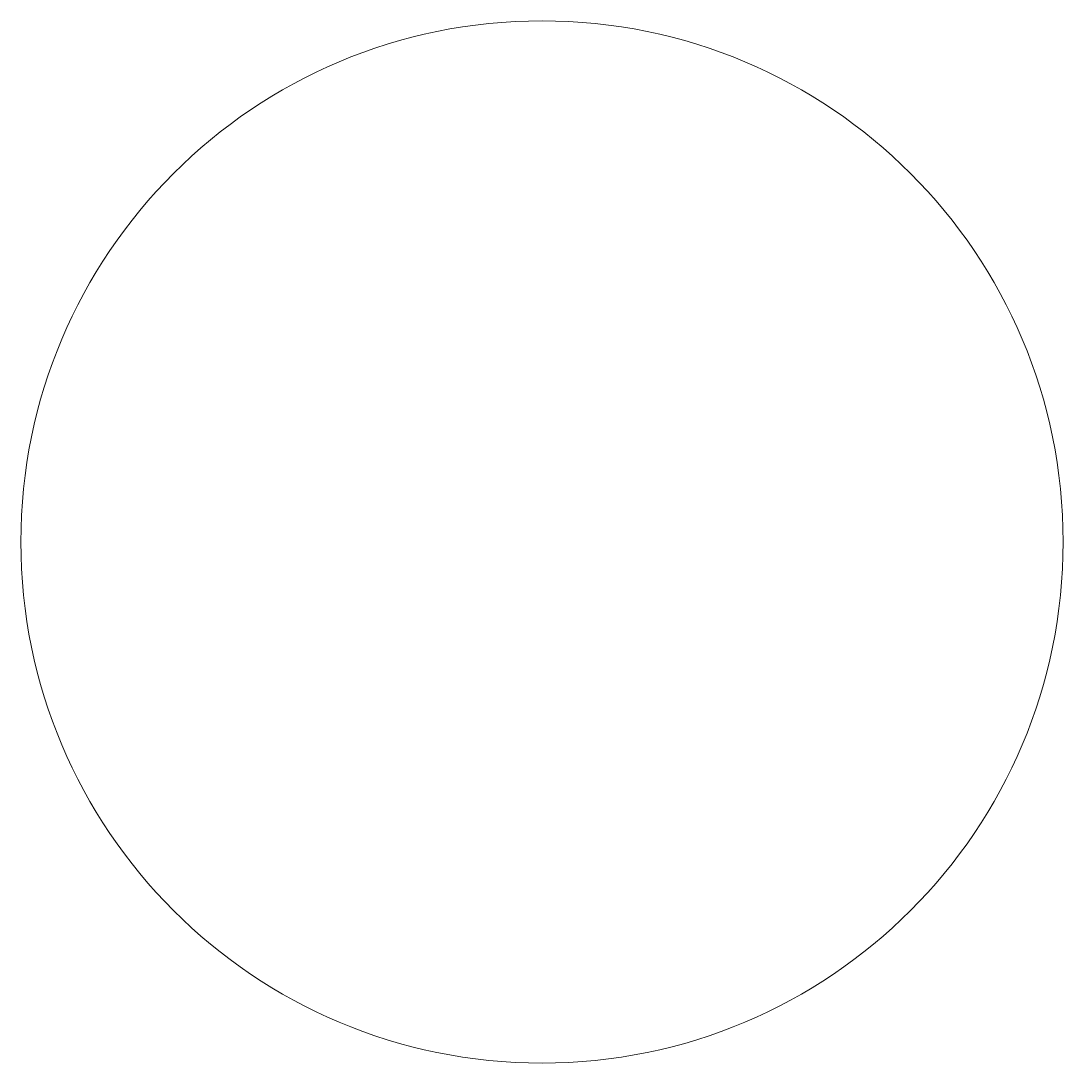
# Model space of a CAD drawing. Header units: millimetres. Extents: x 4.9 to 29.9, y 370 to 395.
import ezdxf

# ---------------------------------------------------------------- set-up
doc = ezdxf.new("R2010")
doc.units = ezdxf.units.MM

msp = doc.modelspace()

# ---------------------------------------------------------------- linework, layer by layer
at = {"color": 7, "linetype": 'Continuous', "lineweight": 15}
msp.add_circle((17.408, 382.474), 12.5, dxfattribs=at)

doc.saveas('drawing.dxf')
